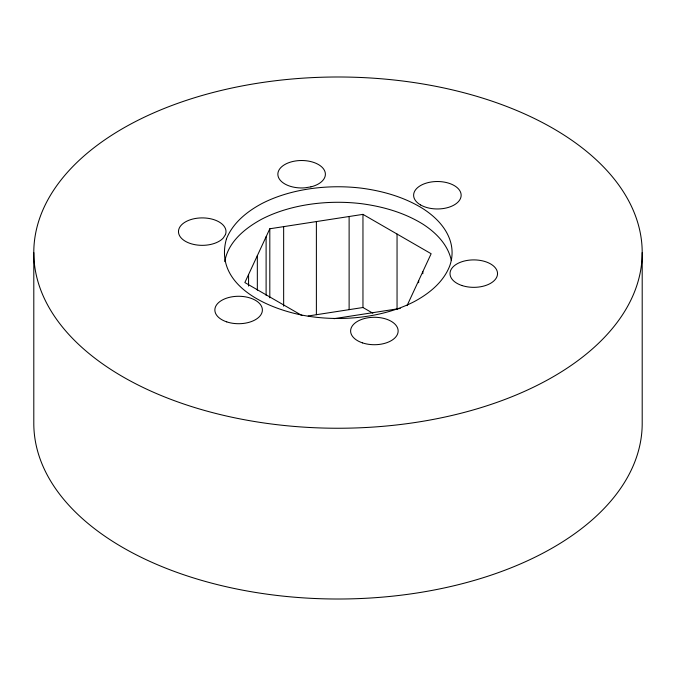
<?xml version="1.0" encoding="UTF-8"?>
<svg xmlns="http://www.w3.org/2000/svg" width="676" height="676" viewBox="0 0 676 676"><rect width="100%" height="100%" fill="white"/><g stroke="black" fill="none" stroke-linecap="round" stroke-linejoin="round"><path stroke-width="1.01" d="M224.778 261.62C228.065 241.923 245.067 228.226 261.671 219.201A114.075 65.859 0 0 1 361.719 203.721C383.106 206.586 404.307 212.661 422.77 224.077A114.075 65.859 0 0 1 451.272 260.328M407.045 305.653L431.144 253.737L362.961 214.368L269.808 228.775L244.856 282.551L302.02 315.557M308.205 315.979L362.961 307.512L372.831 313.208M334.045 318.675L400.26 308.425M642.2 252.621A304.2 175.625 0 0 1 185.9 404.721A304.2 175.625 0 0 1 185.9 100.521A304.2 175.625 0 0 1 642.2 252.621L642.2 423.379A304.2 175.625 0 0 1 338 599.012A304.2 175.625 0 0 1 33.8 423.379L33.8 252.621M422.838 271.634L422.838 273.729M418.664 280.625L418.664 282.712M397.049 234.048L397.049 309.405M362.961 214.368L362.961 307.512M349.12 216.506L349.12 309.65M316.385 221.567L316.385 314.712M283.65 226.637L283.65 306.169M269.808 228.775L269.808 297.846M266.107 236.769L266.107 295.37M257.336 255.663L257.336 290.198M248.565 274.566L248.565 286.075M226.418 238.924C212.526 288.635 275.833 312.582 314.281 317.044A114.075 65.859 0 0 0 414.329 301.564C429.142 293.578 443.16 282.331 449.582 266.31A114.075 65.859 0 0 0 422.77 208.546C404.307 197.13 383.106 191.063 361.719 188.198A114.075 65.859 0 0 0 261.671 203.679C246.858 211.656 232.84 222.911 226.418 238.924M225.438 234.606L223.308 237.969A23.761 13.723 0 0 1 183.365 239.955A23.761 13.723 0 0 1 197.122 218.221A23.761 13.723 0 0 1 225.438 234.606M310.892 186.872L304.91 187.827A23.761 13.723 0 0 1 278.901 170.217A23.761 13.723 0 0 1 317.543 164.048A23.761 13.723 0 0 1 310.892 186.872M420.582 204.946A23.761 13.723 0 0 0 460.339 198.795A23.761 13.723 0 0 0 431.229 181.988A23.761 13.723 0 0 0 420.582 204.946M461.877 285.5A23.761 13.723 0 0 0 497.528 273.619A23.761 13.723 0 0 0 461.877 261.739A23.761 13.723 0 0 0 461.877 285.5M362.497 342.884A23.761 13.723 0 0 0 398.139 331.003A23.761 13.723 0 0 0 362.497 319.114A23.761 13.723 0 0 0 362.497 342.884M226.73 321.877A23.761 13.723 0 0 0 262.381 309.997A23.761 13.723 0 0 0 226.73 298.116A23.761 13.723 0 0 0 226.73 321.877"/></g></svg>
